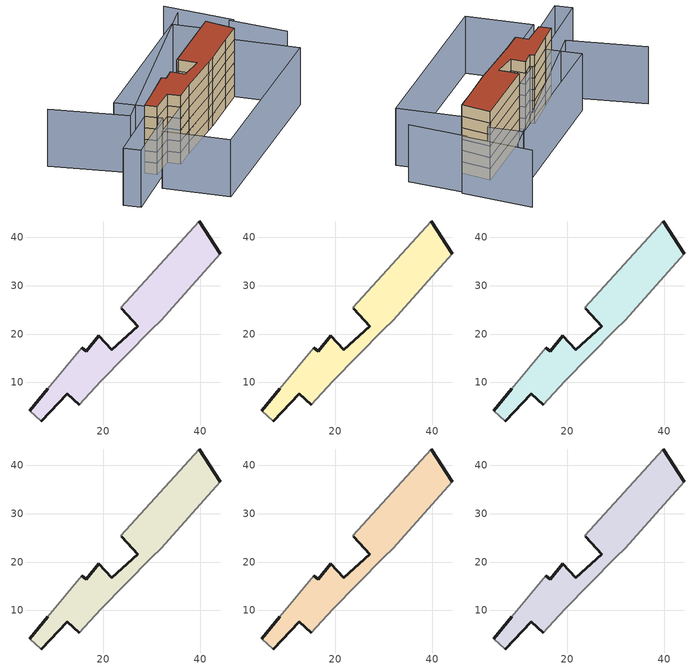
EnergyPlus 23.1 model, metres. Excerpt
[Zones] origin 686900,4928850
90ed36beacc48734_F0_whole
 floor ground (EU_floor_Construction): 39.79,43.35 44.17,36.54 39.21,31.01 31.93,22.89 29.94,20.85 19.44,10.23 14.99,5.38 12.54,7.7 7.18,2.05 4.78,4.18 8.57,8.73 15.51,17.17 16.45,16.4 19.1,19.63 21.69,16.73 27.14,21.61 23.81,25.24 23.6,25.44 z0
 wall outside (EU_wall_Construction): 7.18,2.05 12.54,7.7 14.99,5.38 / 44.17,36.54 39.79,43.35 / 23.81,25.24 27.14,21.61 21.69,16.73 19.1,19.63 16.45,16.4 15.51,17.17 / 8.57,8.73 4.78,4.18 z0:3
 wall adiabatic (EU_wall_Construction): 4.78,4.18 7.18,2.05 / 14.99,5.38 19.44,10.23 29.94,20.85 31.93,22.89 39.21,31.01 44.17,36.54 / 39.79,43.35 23.6,25.44 23.81,25.24 / 15.51,17.17 8.57,8.73 z0:3
90ed36beacc48734_F1_whole
 floor to 90ed36beacc48734_F0_whole (EU_floor_Construction): 39.79,43.35 44.17,36.54 39.21,31.01 31.93,22.89 29.94,20.85 19.44,10.23 14.99,5.38 12.54,7.7 7.18,2.05 4.78,4.18 8.57,8.73 15.51,17.17 16.45,16.4 19.1,19.63 21.69,16.73 27.14,21.61 23.81,25.24 23.6,25.44 z3
 wall outside (EU_wall_Construction): 7.18,2.05 12.54,7.7 14.99,5.38 / 44.17,36.54 39.79,43.35 / 23.81,25.24 27.14,21.61 21.69,16.73 19.1,19.63 16.45,16.4 15.51,17.17 / 8.57,8.73 4.78,4.18 z3:6
 wall adiabatic (EU_wall_Construction): 4.78,4.18 7.18,2.05 / 14.99,5.38 19.44,10.23 29.94,20.85 31.93,22.89 39.21,31.01 44.17,36.54 / 39.79,43.35 23.6,25.44 23.81,25.24 / 15.51,17.17 8.57,8.73 z3:6
90ed36beacc48734_F2_whole
 floor to 90ed36beacc48734_F1_whole (EU_floor_Construction): 39.79,43.35 44.17,36.54 39.21,31.01 31.93,22.89 29.94,20.85 19.44,10.23 14.99,5.38 12.54,7.7 7.18,2.05 4.78,4.18 8.57,8.73 15.51,17.17 16.45,16.4 19.1,19.63 21.69,16.73 27.14,21.61 23.81,25.24 23.6,25.44 z6
 wall outside (EU_wall_Construction): 7.18,2.05 12.54,7.7 14.99,5.38 / 44.17,36.54 39.79,43.35 / 23.81,25.24 27.14,21.61 21.69,16.73 19.1,19.63 16.45,16.4 15.51,17.17 / 8.57,8.73 4.78,4.18 z6:9
 wall adiabatic (EU_wall_Construction): 4.78,4.18 7.18,2.05 / 14.99,5.38 19.44,10.23 29.94,20.85 31.93,22.89 39.21,31.01 44.17,36.54 / 39.79,43.35 23.6,25.44 23.81,25.24 / 15.51,17.17 8.57,8.73 z6:9
90ed36beacc48734_F3_whole
 floor to 90ed36beacc48734_F2_whole (EU_floor_Construction): 39.79,43.35 44.17,36.54 39.21,31.01 31.93,22.89 29.94,20.85 19.44,10.23 14.99,5.38 12.54,7.7 7.18,2.05 4.78,4.18 8.57,8.73 15.51,17.17 16.45,16.4 19.1,19.63 21.69,16.73 27.14,21.61 23.81,25.24 23.6,25.44 z9
 wall outside (EU_wall_Construction): 7.18,2.05 12.54,7.7 14.99,5.38 / 44.17,36.54 39.79,43.35 / 23.81,25.24 27.14,21.61 21.69,16.73 19.1,19.63 16.45,16.4 15.51,17.17 / 8.57,8.73 4.78,4.18 z9:12
 wall adiabatic (EU_wall_Construction): 4.78,4.18 7.18,2.05 / 14.99,5.38 19.44,10.23 29.94,20.85 31.93,22.89 39.21,31.01 44.17,36.54 / 39.79,43.35 23.6,25.44 23.81,25.24 / 15.51,17.17 8.57,8.73 z9:12
90ed36beacc48734_F4_whole
 floor to 90ed36beacc48734_F3_whole (EU_floor_Construction): 39.79,43.35 44.17,36.54 39.21,31.01 31.93,22.89 29.94,20.85 19.44,10.23 14.99,5.38 12.54,7.7 7.18,2.05 4.78,4.18 8.57,8.73 15.51,17.17 16.45,16.4 19.1,19.63 21.69,16.73 27.14,21.61 23.81,25.24 23.6,25.44 z12
 wall outside (EU_wall_Construction): 7.18,2.05 12.54,7.7 14.99,5.38 / 44.17,36.54 39.79,43.35 / 23.81,25.24 27.14,21.61 21.69,16.73 19.1,19.63 16.45,16.4 15.51,17.17 / 8.57,8.73 4.78,4.18 z12:15
 wall adiabatic (EU_wall_Construction): 4.78,4.18 7.18,2.05 / 14.99,5.38 19.44,10.23 29.94,20.85 31.93,22.89 39.21,31.01 44.17,36.54 / 39.79,43.35 23.6,25.44 23.81,25.24 / 15.51,17.17 8.57,8.73 z12:15
90ed36beacc48734_F5_whole
 floor to 90ed36beacc48734_F4_whole (EU_floor_Construction): 39.79,43.35 44.17,36.54 39.21,31.01 31.93,22.89 29.94,20.85 19.44,10.23 14.99,5.38 12.54,7.7 7.18,2.05 4.78,4.18 8.57,8.73 15.51,17.17 16.45,16.4 19.1,19.63 21.69,16.73 27.14,21.61 23.81,25.24 23.6,25.44 z15
 wall outside (EU_wall_Construction): 7.18,2.05 12.54,7.7 14.99,5.38 / 44.17,36.54 39.79,43.35 / 23.81,25.24 27.14,21.61 21.69,16.73 19.1,19.63 16.45,16.4 15.51,17.17 / 8.57,8.73 4.78,4.18 z15:18
 wall adiabatic (EU_wall_Construction): 4.78,4.18 7.18,2.05 / 14.99,5.38 19.44,10.23 29.94,20.85 31.93,22.89 39.21,31.01 44.17,36.54 / 39.79,43.35 23.6,25.44 23.81,25.24 / 15.51,17.17 8.57,8.73 z15:18
 roof outside (EU_roof_Construction): 29.94,20.85 31.93,22.89 39.21,31.01 44.17,36.54 39.79,43.35 23.6,25.44 23.81,25.24 27.14,21.61 21.69,16.73 19.1,19.63 16.45,16.4 15.51,17.17 8.57,8.73 4.78,4.18 7.18,2.05 12.54,7.7 14.99,5.38 19.44,10.23 z18
shading: 38.95,57.07 1.95,6.08 / 1.95,6.08 -14.51,18.03 / 57.89,35.52 48.21,47.77 / 49.33,47.51 37.64,62.17 / -4.59,-13.77 -8.06,-10.79 / -8.06,-10.79 4.78,4.18 / 4.78,4.18 8.26,1.2 / 8.26,1.2 -4.59,-13.77 / 56.52,25.28 17.56,-17.46 / 17.56,-17.46 4.78,-5.81 / 4.78,-5.81 43.74,36.93 / 43.74,36.93 56.52,25.28 / 41.43,45.18 8.57,8.73 / 8.57,8.73 1.68,14.94 / 1.68,14.94 34.55,51.39 / 34.55,51.39 41.43,45.18 z0:15
[Building]
EU S2 Campaign: North Axis=0; Terrain=City; Solar Distribution=FullExterior
[Site:Location]
Bologna: Latitude=44.5; Longitude=11.25; Time Zone=1; Elevation=37
[SizingPeriod:WeatherFileDays]
AnnualSizingPeriod: Begin Month=1; Begin Day of Month=1; End Month=12; End Day of Month=31; Day of Week for Start Day=Monday; Use Weather File Daylight Saving Period=No; Use Weather File Rain and Snow Indicators=No
[MATERIAL]
EU_InternalMass_Material: Roughness=MediumRough; Thickness=0.1; Conductivity=1; Density=1800; Specific Heat=900; Thermal Absorptance=0.9; Solar Absorptance=0.7; Visible Absorptance=0.7
[MATERIAL:NOMASS] Roughness=MediumRough; Thermal Absorptance=0.9; Solar Absorptance=0.7; Visible Absorptance=0.7
Name | Thermal Resistance
EU_wall_NoMass | 0.905828
EU_roof_NoMass | 0.37593
EU_floor_NoMass | 0.67114
[CONSTRUCTION]
EU_wall_Construction: EU_wall_NoMass
EU_roof_Construction: EU_roof_NoMass
EU_floor_Construction: EU_floor_NoMass
EU_InternalMass_Construction: EU_InternalMass_Material
[ZONE] Type=1; Multiplier=1; Ceiling Height=autocalculate; Floor Area=autocalculate; Part of Total Floor Area=Yes
Name | Volume
90ed36beacc48734_F0_whole | 969.303
90ed36beacc48734_F1_whole; 90ed36beacc48734_F2_whole; 90ed36beacc48734_F3_whole; 90ed36beacc48734_F4_whole; 90ed36beacc48734_F5_whole | 969.305
[INTERNALMASS] Construction=EU_InternalMass_Construction; Surface Area=323.101
Name | Zone or ZoneList
90ed36beacc48734_F0_whole_EU_InternalMass | 90ed36beacc48734_F0_whole
90ed36beacc48734_F1_whole_EU_InternalMass | 90ed36beacc48734_F1_whole
90ed36beacc48734_F2_whole_EU_InternalMass | 90ed36beacc48734_F2_whole
90ed36beacc48734_F3_whole_EU_InternalMass | 90ed36beacc48734_F3_whole
90ed36beacc48734_F4_whole_EU_InternalMass | 90ed36beacc48734_F4_whole
90ed36beacc48734_F5_whole_EU_InternalMass | 90ed36beacc48734_F5_whole
[OTHEREQUIPMENT] Fuel Type=Electricity; Design Level Calculation Method=Watts/Area; Power per Zone Floor Area=1; Fraction Latent=0; Fraction Radiant=0; Fraction Lost=0; Carbon Dioxide Generation Rate=0; EndUse Subcategory=EU_Step8_InternalGains
Name | Zone or ZoneList or Space or SpaceList | Schedule
EU_Step8_InternalGain_90ed36beacc48734_F0_whole_f000 | 90ed36beacc48734_F0_whole | EU_Step8_GainSchedule_90ed36beacc48734_F0_whole_f000
EU_Step8_InternalGain_90ed36beacc48734_F1_whole_f000 | 90ed36beacc48734_F1_whole | EU_Step8_GainSchedule_90ed36beacc48734_F1_whole_f000
EU_Step8_InternalGain_90ed36beacc48734_F2_whole_f000 | 90ed36beacc48734_F2_whole | EU_Step8_GainSchedule_90ed36beacc48734_F2_whole_f000
EU_Step8_InternalGain_90ed36beacc48734_F3_whole_f000 | 90ed36beacc48734_F3_whole | EU_Step8_GainSchedule_90ed36beacc48734_F3_whole_f000
EU_Step8_InternalGain_90ed36beacc48734_F4_whole_f000 | 90ed36beacc48734_F4_whole | EU_Step8_GainSchedule_90ed36beacc48734_F4_whole_f000
EU_Step8_InternalGain_90ed36beacc48734_F5_whole_f000 | 90ed36beacc48734_F5_whole | EU_Step8_GainSchedule_90ed36beacc48734_F5_whole_f000
[ZONEVENTILATION:DESIGNFLOWRATE] Schedule=EU_AlwaysOn; Design Flow Rate Calculation Method=AirChanges/Hour; Air Changes per Hour=0.73129; Ventilation Type=Natural; Fan Pressure Rise=0; Fan Total Efficiency=1; Constant Term Coefficient=1; Temperature Term Coefficient=0; Velocity Term Coefficient=0; Velocity Squared Term Coefficient=0; Minimum Indoor Temperature=-100; Maximum Indoor Temperature=100; Delta Temperature=-100; Minimum Outdoor Temperature=-100; Maximum Outdoor Temperature=100; Maximum Wind Speed=40
Name | Zone or ZoneList or Space or SpaceList
EU_ConstantAir_90ed36beacc48734_F0_whole | 90ed36beacc48734_F0_whole
EU_ConstantAir_90ed36beacc48734_F1_whole | 90ed36beacc48734_F1_whole
EU_ConstantAir_90ed36beacc48734_F2_whole | 90ed36beacc48734_F2_whole
EU_ConstantAir_90ed36beacc48734_F3_whole | 90ed36beacc48734_F3_whole
EU_ConstantAir_90ed36beacc48734_F4_whole | 90ed36beacc48734_F4_whole
EU_ConstantAir_90ed36beacc48734_F5_whole | 90ed36beacc48734_F5_whole
[HVACTEMPLATE:THERMOSTAT] Constant Heating Setpoint=20; Constant Cooling Setpoint=50
EU_HeatOnly_90ed36beacc48734_F0_whole; EU_HeatOnly_90ed36beacc48734_F1_whole; EU_HeatOnly_90ed36beacc48734_F2_whole; EU_HeatOnly_90ed36beacc48734_F3_whole; EU_HeatOnly_90ed36beacc48734_F4_whole; EU_HeatOnly_90ed36beacc48734_F5_whole
[HVACTEMPLATE:ZONE:IDEALLOADSAIRSYSTEM] System Availability Schedule=EU_AlwaysOn; Maximum Heating Supply Air Temperature=50; Minimum Cooling Supply Air Temperature=13; Maximum Heating Supply Air Humidity Ratio=0.0156; Minimum Cooling Supply Air Humidity Ratio=0.0077; Heating Limit=NoLimit; Cooling Limit=NoLimit; Heating Availability Schedule=EU_AlwaysOn; Cooling Availability Schedule=EU_CoolingOff; Dehumidification Control Type=ConstantSensibleHeatRatio; Cooling Sensible Heat Ratio=0.7; Dehumidification Setpoint=60; Humidification Control Type=None; Humidification Setpoint=30; Outdoor Air Method=None; Outdoor Air Flow Rate per Person=0.00944; Outdoor Air Flow Rate per Zone Floor Area=0; Outdoor Air Flow Rate per Zone=0; Demand Controlled Ventilation Type=None; Outdoor Air Economizer Type=NoEconomizer; Heat Recovery Type=None; Sensible Heat Recovery Effectiveness=0.7; Latent Heat Recovery Effectiveness=0.65
Name | Template Thermostat
90ed36beacc48734_F0_whole | EU_HeatOnly_90ed36beacc48734_F0_whole
90ed36beacc48734_F1_whole | EU_HeatOnly_90ed36beacc48734_F1_whole
90ed36beacc48734_F2_whole | EU_HeatOnly_90ed36beacc48734_F2_whole
90ed36beacc48734_F3_whole | EU_HeatOnly_90ed36beacc48734_F3_whole
90ed36beacc48734_F4_whole | EU_HeatOnly_90ed36beacc48734_F4_whole
90ed36beacc48734_F5_whole | EU_HeatOnly_90ed36beacc48734_F5_whole
[SIZING:ZONE] Zone Cooling Design Supply Air Temperature Input Method=SupplyAirTemperature; Zone Cooling Design Supply Air Temperature=13; Zone Heating Design Supply Air Temperature Input Method=SupplyAirTemperature; Zone Heating Design Supply Air Temperature=50; Zone Cooling Design Supply Air Humidity Ratio=0.008; Zone Heating Design Supply Air Humidity Ratio=0.008; Cooling Design Air Flow Method=DesignDay; Cooling Design Air Flow Rate=0; Cooling Minimum Air Flow per Zone Floor Area=0.000762; Cooling Minimum Air Flow=0; Cooling Minimum Air Flow Fraction=0.2; Heating Design Air Flow Method=DesignDay; Heating Design Air Flow Rate=0; Heating Maximum Air Flow per Zone Floor Area=0.002032; Heating Maximum Air Flow=0.141576; Heating Maximum Air Flow Fraction=0.3; Account for Dedicated Outdoor Air System=No; Dedicated Outdoor Air System Control Strategy=NeutralSupplyAir; Dedicated Outdoor Air Low Setpoint Temperature for Design=autosize; Dedicated Outdoor Air High Setpoint Temperature for Design=autosize; Zone Load Sizing Method=Sensible Load Only No Latent Load; Zone Latent Cooling Design Supply Air Humidity Ratio Input Method=HumidityRatioDifference; Zone Cooling Design Supply Air Humidity Ratio Difference=0.005; Zone Latent Heating Design Supply Air Humidity Ratio Input Method=HumidityRatioDifference; Zone Humidification Design Supply Air Humidity Ratio Difference=0.005
90ed36beacc48734_F0_whole; 90ed36beacc48734_F1_whole; 90ed36beacc48734_F2_whole; 90ed36beacc48734_F3_whole; 90ed36beacc48734_F4_whole; 90ed36beacc48734_F5_whole
[SCHEDULE:CONSTANT]
Name | Hourly Value
EU_AlwaysOn | 1
EU_CoolingOff | 0
[SCHEDULE:FILE] Column Number=1; Rows to Skip at Top=0; Number of Hours of Data=8760; Column Separator=Comma; Interpolate to Timestep=No; Minutes per Item=60; Adjust Schedule for Daylight Savings=Yes
Name | File
EU_Step8_GainSchedule_90ed36beacc48734_F0_whole_f000 | ../../schedules/90ed36beacc48734/90ed36beacc48734_F0_whole_f000_gain.csv
EU_Step8_GainSchedule_90ed36beacc48734_F1_whole_f000 | ../../schedules/90ed36beacc48734/90ed36beacc48734_F1_whole_f000_gain.csv
EU_Step8_GainSchedule_90ed36beacc48734_F2_whole_f000 | ../../schedules/90ed36beacc48734/90ed36beacc48734_F2_whole_f000_gain.csv
EU_Step8_GainSchedule_90ed36beacc48734_F3_whole_f000 | ../../schedules/90ed36beacc48734/90ed36beacc48734_F3_whole_f000_gain.csv
EU_Step8_GainSchedule_90ed36beacc48734_F4_whole_f000 | ../../schedules/90ed36beacc48734/90ed36beacc48734_F4_whole_f000_gain.csv
EU_Step8_GainSchedule_90ed36beacc48734_F5_whole_f000 | ../../schedules/90ed36beacc48734/90ed36beacc48734_F5_whole_f000_gain.csv
